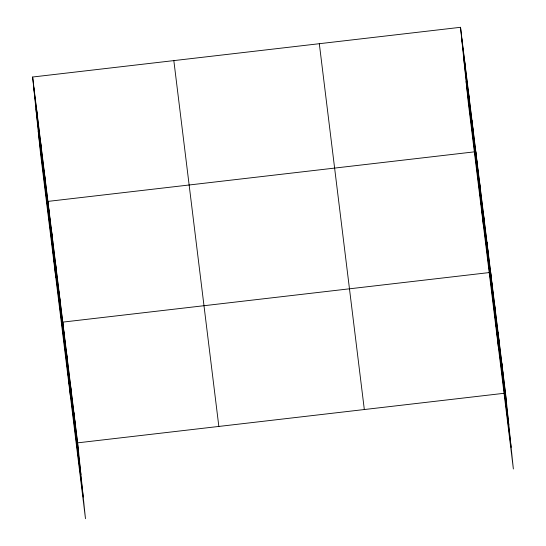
<?xml version="1.0" encoding="UTF-8"?>
<svg xmlns="http://www.w3.org/2000/svg" width="546" height="546" viewBox="0 0 546 546"><rect width="100%" height="100%" fill="white"/><g stroke="black" fill="none" stroke-linecap="round" stroke-linejoin="round"><path stroke-width="0.82" d="M32.63 77.013L77.641 442.847L85.483 518.7L40.472 152.873L32.63 77.013L460.517 27.3L505.528 393.127L513.37 468.987L468.359 103.153L460.517 27.3M77.641 442.847L505.528 393.127M461.568 37.421L506.572 403.255M463.807 59.111L508.817 424.945M466.12 81.463L511.124 447.297M319.314 43.707L364.325 409.534M173.833 60.606L218.844 426.44M33.681 87.135L78.685 452.968M35.92 108.831L80.931 474.658M38.234 131.177L83.238 497.01M501.815 362.947L502.859 373.068M498.102 332.767L499.146 342.888M494.389 302.586L495.434 312.708M498.512 348.259L490.677 272.406L62.79 322.12L70.625 397.979M486.964 242.226L488.008 252.348M483.251 212.046L484.295 222.167M479.538 181.866L480.582 191.987M483.66 227.539L475.825 151.686L47.939 201.399L55.774 277.252M471.997 120.584L473.041 130.712M468.175 89.489L469.219 99.611M464.346 58.395L465.39 68.516M73.928 412.66L74.973 422.788M70.216 382.48L71.26 392.601M66.503 352.3L67.547 362.421M59.077 291.939L60.121 302.061M55.364 261.759L56.409 271.881M51.652 231.579L52.696 241.701M44.11 170.297L45.154 180.426M40.288 139.203L41.332 149.324M36.459 108.108L37.503 118.229"/></g></svg>
